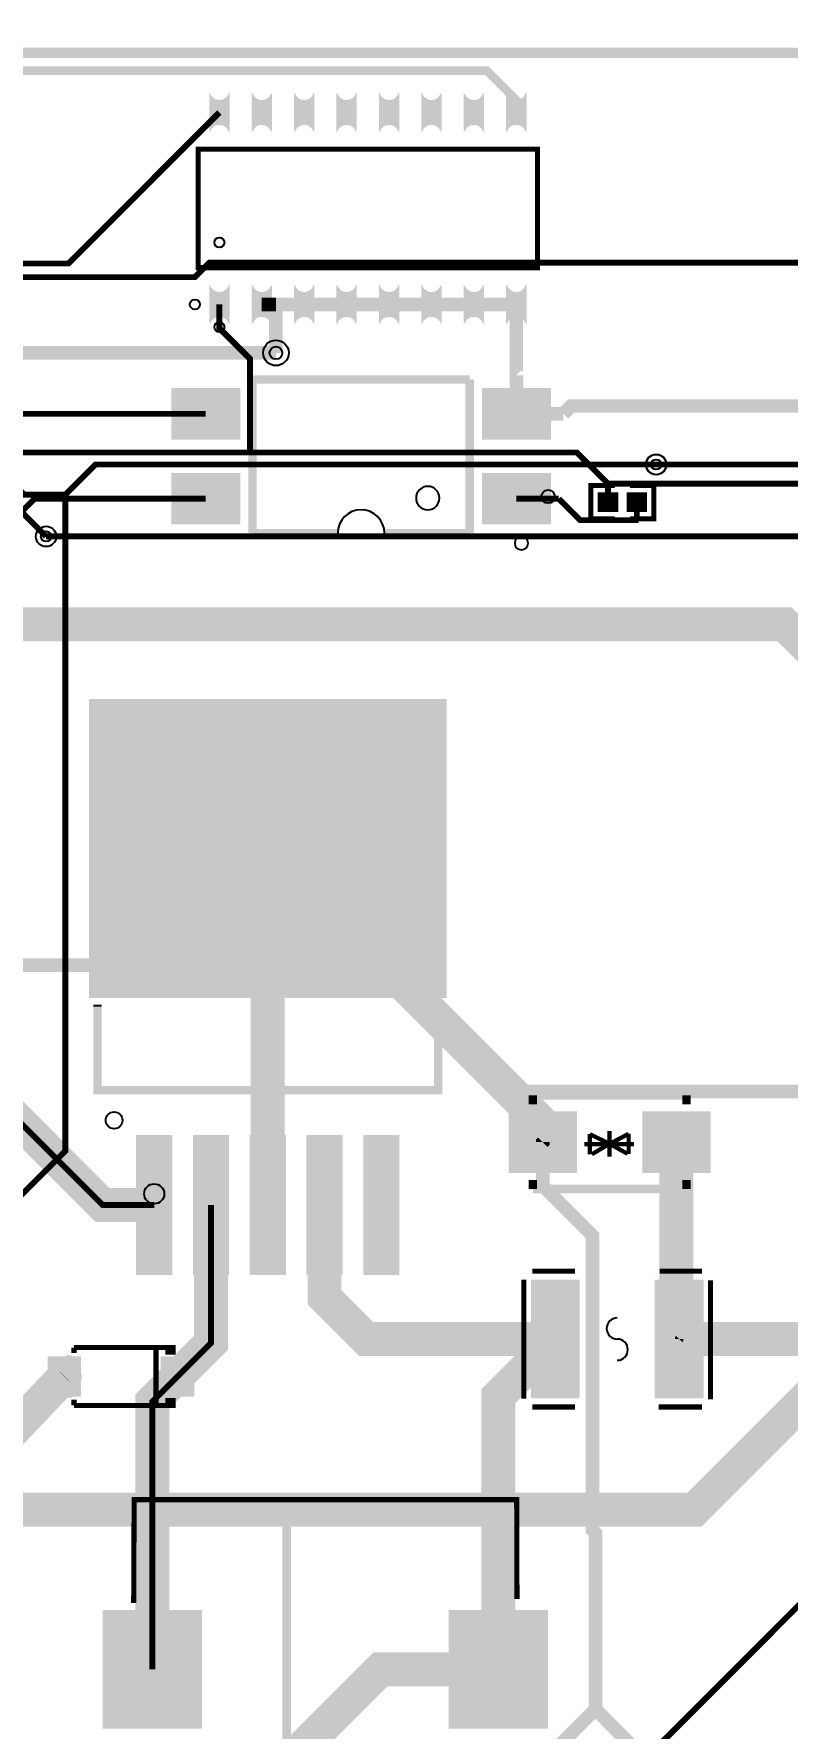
# Model space of a CAD drawing. Header units: millimetres. Extents: x 0 to 210, y -1 to 136.
# Drawn here: x 36.8 to 59.4, y 85.5 to 136.2 of the extents above; entities that cross this region are included whole.
import ezdxf

# ---------------------------------------------------------------- set-up
doc = ezdxf.new("R2010")
doc.units = ezdxf.units.MM
for name, color, linetype, true_color in [('BoardOutLine', 7, 'Continuous', 0xff00ff), ('BottomLayer', 7, 'Continuous', 0x0000ff), ('Document', 7, 'Continuous', 0xffffff), ('Hole', 7, 'Continuous', 0x222222), ('Multi-Layer', 7, 'Continuous', 0xc0c0c0), ('TopLayer', 7, 'Continuous', 0xff0000), ('TopPasteMaskLayer', 7, 'Continuous', 0x808080), ('TopSilkLayer', 7, 'Continuous', 0xffcc00), ('TopSolderMaskLayer', 7, 'Continuous', 0x800080)]:
    doc.layers.add(name, color=color, linetype=linetype, true_color=true_color)

msp = doc.modelspace()

# ---------------------------------------------------------------- hatches: boundary and pattern name
at = {"layer": 'Document'}
for points in [[(37.76946913893812, 95.35074930149858), (37.76946913893812, 96.61475742951484), (37.95908051816082, 96.61475742951484), (37.95908051816082, 95.35074930149858)], [(37.485064770129384, 95.88796037592067), (37.485064770129384, 96.07754635509264), (38.24348488696978, 96.07754635509264), (38.24348488696978, 95.88796037592067)], [(41.45067310134618, 95.89095758191513), (41.45067310134618, 96.0805435610871), (40.69225298450601, 96.0805435610871), (40.69225298450601, 95.89095758191513)]]:
    msp.add_hatch(color=256, dxfattribs=at).paths.add_polyline_path(points)
at = {"layer": 'TopLayer'}
for points in [[(42.64738379476731, 134.40223520447046, -0.7853981633974483), (42.087388874777474, 134.40223520447046), (42.087388874777474, 133.2172212344425, -0.7853981633974483), (42.64738379476731, 133.2172212344425)], [(43.91738633477249, 134.40223520447046, -0.7853981633974483), (43.357391414782654, 134.40223520447046), (43.357391414782654, 133.2172212344425, -0.7853981633974483), (43.91738633477249, 133.2172212344425)], [(45.18738887477744, 134.40223520447046, -0.7853981633974483), (44.62739395478761, 134.40223520447046), (44.62739395478761, 133.2172212344425, -0.7853981633974483), (45.18738887477744, 133.2172212344425)], [(46.45739141478262, 134.40223520447046, -0.7853981633974483), (45.89739649479279, 134.40223520447046), (45.89739649479279, 133.2172212344425, -0.7853981633974483), (46.45739141478262, 133.2172212344425)], [(47.7273939547878, 134.40223520447046, -0.7853981633974483), (47.16739903479797, 134.40223520447046), (47.16739903479797, 133.2172212344425, -0.7853981633974483), (47.7273939547878, 133.2172212344425)], [(48.99739649479275, 134.40223520447046, -0.7853981633974483), (48.43740157480292, 134.40223520447046), (48.43740157480292, 133.2172212344425, -0.7853981633974483), (48.99739649479275, 133.2172212344425)], [(50.26739903479793, 134.40223520447046, -0.7853981633974483), (49.7074041148081, 134.40223520447046), (49.7074041148081, 133.2172212344425, -0.7853981633974483), (50.26739903479793, 133.2172212344425)], [(51.537401574802885, 134.40223520447046, -0.7853981633974483), (50.97740665481305, 134.40223520447046), (50.97740665481305, 133.2172212344425, -0.7853981633974483), (51.537401574802885, 133.2172212344425)], [(42.64738379476731, 128.65725171450345, -0.7853981633974483), (42.087388874777474, 128.65725171450345), (42.087388874777474, 127.47223774447548, -0.7853981633974483), (42.64738379476731, 127.47223774447548)], [(43.91738633477249, 128.65725171450345, -0.7853981633974483), (43.357391414782654, 128.65725171450345), (43.357391414782654, 127.47223774447548, -0.7853981633974483), (43.91738633477249, 127.47223774447548)], [(45.18738887477744, 128.65725171450345, -0.7853981633974483), (44.62739395478761, 128.65725171450345), (44.62739395478761, 127.47223774447548, -0.7853981633974483), (45.18738887477744, 127.47223774447548)], [(46.45739141478262, 128.65725171450345, -0.7853981633974483), (45.89739649479279, 128.65725171450345), (45.89739649479279, 127.47223774447548, -0.7853981633974483), (46.45739141478262, 127.47223774447548)], [(47.7273939547878, 128.65725171450345, -0.7853981633974483), (47.16739903479797, 128.65725171450345), (47.16739903479797, 127.47223774447548, -0.7853981633974483), (47.7273939547878, 127.47223774447548)], [(48.99739649479275, 128.65725171450345, -0.7853981633974483), (48.43740157480292, 128.65725171450345), (48.43740157480292, 127.47223774447548, -0.7853981633974483), (48.99739649479275, 127.47223774447548)], [(50.26739903479793, 128.65725171450345, -0.7853981633974483), (49.7074041148081, 128.65725171450345), (49.7074041148081, 127.47223774447548, -0.7853981633974483), (50.26739903479793, 127.47223774447548)], [(51.537401574802885, 128.65725171450345, -0.7853981633974483), (50.97740665481305, 128.65725171450345), (50.97740665481305, 127.47223774447548, -0.7853981633974483), (51.537401574802885, 127.47223774447548)], [(42.9593853187705, 125.54145288290579), (42.9593853187705, 124.04142748285494), (40.959359918719656, 124.04142748285494), (40.959359918719656, 125.54145288290579)], [(52.259385318770455, 125.54145288290579), (52.259385318770455, 124.04142748285494), (50.25935991871961, 124.04142748285494), (50.25935991871961, 125.54145288290579)], [(42.9593853187705, 123.00144780289554), (42.9593853187705, 121.50142240284481), (40.959359918719656, 121.50142240284481), (40.959359918719656, 123.00144780289554)], [(52.259385318770455, 123.00144780289554), (52.259385318770455, 121.50142240284481), (50.25935991871961, 121.50142240284481), (50.25935991871961, 123.00144780289554)], [(54.28188976377942, 121.8778003556007), (54.28188976377942, 122.41780543561094), (53.716256032511865, 122.41780543561094), (53.716256032511865, 121.8778003556007)], [(54.58191516383022, 121.8778003556007), (54.58191516383022, 122.41780543561094), (55.14754889509777, 122.41780543561094), (55.14754889509777, 121.8778003556007)], [(38.4862331724662, 116.22946405892822), (49.14622809245611, 116.22946405892822), (49.14622809245611, 107.33944627889264), (38.4862331724662, 107.33944627889264)], [(51.05090170180324, 103.89616459232911), (53.05090170180347, 103.89616459232911), (53.05090170180347, 102.09616459232916), (51.05090170180324, 102.09616459232916)], [(55.05090170180324, 103.89616459232911), (57.05090170180324, 103.89616459232911), (57.05090170180324, 102.09616459232916), (55.05090170180324, 102.09616459232916)], [(39.88194056388102, 99.11656083312164), (39.88194056388102, 103.11656083312164), (40.95128270256532, 103.11656083312164), (40.95128270256532, 99.11656083312164)], [(41.58173736347453, 99.11656083312164), (41.58173736347453, 103.11656083312164), (42.65107950215884, 103.11656083312164), (42.65107950215884, 99.11656083312164)], [(43.28153416306827, 99.11656083312164), (43.28153416306827, 103.11656083312164), (44.35087630175235, 103.11656083312164), (44.35087630175235, 99.11656083312164)], [(44.98133096266179, 99.11656083312164), (44.98133096266179, 103.11656083312164), (46.05067310134609, 103.11656083312164), (46.05067310134609, 99.11656083312164)], [(46.681153162306146, 99.11656083312164), (46.681153162306146, 103.11656083312164), (47.75049530099045, 103.11656083312164), (47.75049530099045, 99.11656083312164)], [(53.129489458978924, 98.85295910591822), (53.129489458978924, 95.35374650749293), (51.72283464566908, 95.35374650749293), (51.72283464566908, 98.85295910591822)], [(55.42951485902972, 98.85295910591822), (55.42951485902972, 95.35374650749293), (56.83616967233911, 95.35374650749293), (56.83616967233911, 98.85295910591822)], [(38.203073406146814, 95.41074422148836), (37.25306070612123, 95.41074422148836), (37.25306070612123, 96.56075692151376), (38.203073406146814, 96.56075692151376)], [(41.587884175768295, 95.41074422148836), (40.63787147574294, 95.41074422148836), (40.63787147574294, 96.56075692151376), (41.587884175768295, 96.56075692151376)], [(41.82395224790457, 85.47376174752344), (38.8999491998984, 85.47376174752344), (38.8999491998984, 88.97378714757428), (41.82395224790457, 88.97378714757428)], [(52.18463296926598, 85.47376174752344), (49.260629921259806, 85.47376174752344), (49.260629921259806, 88.97378714757428), (52.18463296926598, 88.97378714757428)]]:
    msp.add_hatch(color=256, dxfattribs=at).paths.add_polyline_path(points)
at = {"layer": 'TopPasteMaskLayer'}
for points in [[(42.64738379476731, 134.40223520447046, -0.7853981633974483), (42.087388874777474, 134.40223520447046), (42.087388874777474, 133.2172212344425, -0.7853981633974483), (42.64738379476731, 133.2172212344425)], [(43.91738633477249, 134.40223520447046, -0.7853981633974483), (43.357391414782654, 134.40223520447046), (43.357391414782654, 133.2172212344425, -0.7853981633974483), (43.91738633477249, 133.2172212344425)], [(45.18738887477744, 134.40223520447046, -0.7853981633974483), (44.62739395478761, 134.40223520447046), (44.62739395478761, 133.2172212344425, -0.7853981633974483), (45.18738887477744, 133.2172212344425)], [(46.45739141478262, 134.40223520447046, -0.7853981633974483), (45.89739649479279, 134.40223520447046), (45.89739649479279, 133.2172212344425, -0.7853981633974483), (46.45739141478262, 133.2172212344425)], [(47.7273939547878, 134.40223520447046, -0.7853981633974483), (47.16739903479797, 134.40223520447046), (47.16739903479797, 133.2172212344425, -0.7853981633974483), (47.7273939547878, 133.2172212344425)], [(48.99739649479275, 134.40223520447046, -0.7853981633974483), (48.43740157480292, 134.40223520447046), (48.43740157480292, 133.2172212344425, -0.7853981633974483), (48.99739649479275, 133.2172212344425)], [(50.26739903479793, 134.40223520447046, -0.7853981633974483), (49.7074041148081, 134.40223520447046), (49.7074041148081, 133.2172212344425, -0.7853981633974483), (50.26739903479793, 133.2172212344425)], [(51.537401574802885, 134.40223520447046, -0.7853981633974483), (50.97740665481305, 134.40223520447046), (50.97740665481305, 133.2172212344425, -0.7853981633974483), (51.537401574802885, 133.2172212344425)], [(42.64738379476731, 128.65725171450345, -0.7853981633974483), (42.087388874777474, 128.65725171450345), (42.087388874777474, 127.47223774447548, -0.7853981633974483), (42.64738379476731, 127.47223774447548)], [(43.91738633477249, 128.65725171450345, -0.7853981633974483), (43.357391414782654, 128.65725171450345), (43.357391414782654, 127.47223774447548, -0.7853981633974483), (43.91738633477249, 127.47223774447548)], [(45.18738887477744, 128.65725171450345, -0.7853981633974483), (44.62739395478761, 128.65725171450345), (44.62739395478761, 127.47223774447548, -0.7853981633974483), (45.18738887477744, 127.47223774447548)], [(46.45739141478262, 128.65725171450345, -0.7853981633974483), (45.89739649479279, 128.65725171450345), (45.89739649479279, 127.47223774447548, -0.7853981633974483), (46.45739141478262, 127.47223774447548)], [(47.7273939547878, 128.65725171450345, -0.7853981633974483), (47.16739903479797, 128.65725171450345), (47.16739903479797, 127.47223774447548, -0.7853981633974483), (47.7273939547878, 127.47223774447548)], [(48.99739649479275, 128.65725171450345, -0.7853981633974483), (48.43740157480292, 128.65725171450345), (48.43740157480292, 127.47223774447548, -0.7853981633974483), (48.99739649479275, 127.47223774447548)], [(50.26739903479793, 128.65725171450345, -0.7853981633974483), (49.7074041148081, 128.65725171450345), (49.7074041148081, 127.47223774447548, -0.7853981633974483), (50.26739903479793, 127.47223774447548)], [(51.537401574802885, 128.65725171450345, -0.7853981633974483), (50.97740665481305, 128.65725171450345), (50.97740665481305, 127.47223774447548, -0.7853981633974483), (51.537401574802885, 127.47223774447548)], [(42.9593853187705, 125.54145288290579), (42.9593853187705, 124.04142748285494), (40.959359918719656, 124.04142748285494), (40.959359918719656, 125.54145288290579)], [(52.259385318770455, 125.54145288290579), (52.259385318770455, 124.04142748285494), (50.25935991871961, 124.04142748285494), (50.25935991871961, 125.54145288290579)], [(42.9593853187705, 123.00144780289554), (42.9593853187705, 121.50142240284481), (40.959359918719656, 121.50142240284481), (40.959359918719656, 123.00144780289554)], [(52.259385318770455, 123.00144780289554), (52.259385318770455, 121.50142240284481), (50.25935991871961, 121.50142240284481), (50.25935991871961, 123.00144780289554)], [(54.29690119380234, 121.91780543561094), (54.29690119380234, 122.3778003556007), (54.25689611379198, 122.41780543561094), (53.756261112522225, 122.41780543561094), (53.716256032511865, 122.3778003556007), (53.716256032511865, 121.91780543561094), (53.756261112522225, 121.8778003556007), (54.25689611379198, 121.8778003556007)], [(54.56690373380752, 121.91780543561094), (54.56690373380752, 122.3778003556007), (54.60690881381743, 122.41780543561094), (55.10754381508741, 122.41780543561094), (55.14754889509777, 122.3778003556007), (55.14754889509777, 121.91780543561094), (55.10754381508741, 121.8778003556007), (54.60690881381743, 121.8778003556007)], [(38.4862331724662, 116.22946405892822), (49.14622809245611, 116.22946405892822), (49.14622809245611, 107.33944627889264), (38.4862331724662, 107.33944627889264)], [(51.05090170180324, 103.89616459232911), (53.05090170180347, 103.89616459232911), (53.05090170180347, 102.09616459232916), (51.05090170180324, 102.09616459232916)], [(55.05090170180324, 103.89616459232911), (57.05090170180324, 103.89616459232911), (57.05090170180324, 102.09616459232916), (55.05090170180324, 102.09616459232916)], [(39.88194056388102, 99.11656083312164), (39.88194056388102, 103.11656083312164), (40.95128270256532, 103.11656083312164), (40.95128270256532, 99.11656083312164)], [(41.58173736347453, 99.11656083312164), (41.58173736347453, 103.11656083312164), (42.65107950215884, 103.11656083312164), (42.65107950215884, 99.11656083312164)], [(43.28153416306827, 99.11656083312164), (43.28153416306827, 103.11656083312164), (44.35087630175235, 103.11656083312164), (44.35087630175235, 99.11656083312164)], [(44.98133096266179, 99.11656083312164), (44.98133096266179, 103.11656083312164), (46.05067310134609, 103.11656083312164), (46.05067310134609, 99.11656083312164)], [(46.681153162306146, 99.11656083312164), (46.681153162306146, 103.11656083312164), (47.75049530099045, 103.11656083312164), (47.75049530099045, 99.11656083312164)], [(53.129489458978924, 98.7529591059182), (53.129489458978924, 97.798221996444), (53.02948945897879, 97.69822199644398), (52.751231902463815, 97.69822199644398), (52.65123190246368, 97.59822199644407), (52.65123190246368, 96.6084836169673), (52.751231902463815, 96.50848361696728), (53.02948945897879, 96.50848361696728), (53.129489458978924, 96.40848361696726), (53.129489458978924, 95.45374650749295), (53.02948945897879, 95.35374650749293), (51.82283464566922, 95.35374650749293), (51.72283464566908, 95.45374650749295), (51.72283464566908, 98.7529591059182), (51.82283464566922, 98.85295910591822), (53.02948945897879, 98.85295910591822)], [(55.42951485902972, 98.7529591059182), (55.42951485902972, 97.798221996444), (55.52951485902963, 97.69822199644398), (55.80777241554483, 97.69822199644398), (55.90777241554474, 97.59822199644407), (55.90777241554474, 96.6084836169673), (55.80777241554483, 96.50848361696728), (55.52951485902963, 96.50848361696728), (55.42951485902972, 96.40848361696726), (55.42951485902972, 95.45374650749295), (55.52951485902963, 95.35374650749293), (56.7361696723392, 95.35374650749293), (56.83616967233911, 95.45374650749295), (56.83616967233911, 98.7529591059182), (56.7361696723392, 98.85295910591822), (55.52951485902963, 98.85295910591822)], [(38.203073406146814, 95.41074422148836), (37.25306070612123, 95.41074422148836), (37.25306070612123, 96.56075692151376), (38.203073406146814, 96.56075692151376)], [(41.587884175768295, 95.41074422148836), (40.63787147574294, 95.41074422148836), (40.63787147574294, 96.56075692151376), (41.587884175768295, 96.56075692151376)], [(41.82395224790457, 85.47376174752344), (38.8999491998984, 85.47376174752344), (38.8999491998984, 88.97378714757428), (41.82395224790457, 88.97378714757428)], [(52.18463296926598, 85.47376174752344), (49.260629921259806, 85.47376174752344), (49.260629921259806, 88.97378714757428), (52.18463296926598, 88.97378714757428)]]:
    msp.add_hatch(color=256, dxfattribs=at).paths.add_polyline_path(points)
at = {"layer": 'TopSilkLayer'}
for points in [[(40.750469900939606, 96.92814325628649), (40.750469900939606, 96.6331470662941), (41.05527051054082, 96.6331470662941), (41.05527051054082, 96.92814325628649)], [(40.750469900939606, 95.04335788671574), (40.750469900939606, 95.33835407670813), (41.05527051054082, 95.33835407670813), (41.05527051054082, 95.04335788671574)]]:
    msp.add_hatch(color=256, dxfattribs=at).paths.add_polyline_path(points)
at = {"layer": 'TopSolderMaskLayer'}
for points in [[(42.672783845567416, 134.4194840650406, -0.7853981633974483), (42.061988823977366, 134.4194840650406), (42.061988823977366, 133.19997237387236, -0.7853981633974483), (42.672783845567416, 133.19997237387236)], [(43.942786385572596, 134.4194840650406, -0.7853981633974483), (43.331991363982546, 134.4194840650406), (43.331991363982546, 133.19997237387236, -0.7853981633974483), (43.942786385572596, 133.19997237387236)], [(45.21278892557755, 134.4194840650406, -0.7853981633974483), (44.6019939039875, 134.4194840650406), (44.6019939039875, 133.19997237387236, -0.7853981633974483), (45.21278892557755, 133.19997237387236)], [(46.48279146558273, 134.4194840650406, -0.7853981633974483), (45.87199644399268, 134.4194840650406), (45.87199644399268, 133.19997237387236, -0.7853981633974483), (46.48279146558273, 133.19997237387236)], [(47.75279400558791, 134.4194840650406, -0.7853981633974483), (47.14199898399786, 134.4194840650406), (47.14199898399786, 133.19997237387236, -0.7853981633974483), (47.75279400558791, 133.19997237387236)], [(49.02279654559286, 134.4194840650406, -0.7853981633974483), (48.41200152400281, 134.4194840650406), (48.41200152400281, 133.19997237387236, -0.7853981633974483), (49.02279654559286, 133.19997237387236)], [(50.29279908559804, 134.4194840650406, -0.7853981633974483), (49.68200406400799, 134.4194840650406), (49.68200406400799, 133.19997237387236, -0.7853981633974483), (50.29279908559804, 133.19997237387236)], [(51.562801625602994, 134.4194840650406, -0.7853981633974483), (50.952006604012944, 134.4194840650406), (50.952006604012944, 133.19997237387236, -0.7853981633974483), (51.562801625602994, 133.19997237387236)], [(42.672783845567416, 128.67450057507358, -0.7853981633974483), (42.061988823977366, 128.67450057507358), (42.061988823977366, 127.45498888390534, -0.7853981633974483), (42.672783845567416, 127.45498888390534)], [(43.942786385572596, 128.67450057507358, -0.7853981633974483), (43.331991363982546, 128.67450057507358), (43.331991363982546, 127.45498888390534, -0.7853981633974483), (43.942786385572596, 127.45498888390534)], [(45.21278892557755, 128.67450057507358, -0.7853981633974483), (44.6019939039875, 128.67450057507358), (44.6019939039875, 127.45498888390534, -0.7853981633974483), (45.21278892557755, 127.45498888390534)], [(46.48279146558273, 128.67450057507358, -0.7853981633974483), (45.87199644399268, 128.67450057507358), (45.87199644399268, 127.45498888390534, -0.7853981633974483), (46.48279146558273, 127.45498888390534)], [(47.75279400558791, 128.67450057507358, -0.7853981633974483), (47.14199898399786, 128.67450057507358), (47.14199898399786, 127.45498888390534, -0.7853981633974483), (47.75279400558791, 127.45498888390534)], [(49.02279654559286, 128.67450057507358, -0.7853981633974483), (48.41200152400281, 128.67450057507358), (48.41200152400281, 127.45498888390534, -0.7853981633974483), (49.02279654559286, 127.45498888390534)], [(50.29279908559804, 128.67450057507358, -0.7853981633974483), (49.68200406400799, 128.67450057507358), (49.68200406400799, 127.45498888390534, -0.7853981633974483), (50.29279908559804, 127.45498888390534)], [(51.562801625602994, 128.67450057507358, -0.7853981633974483), (50.952006604012944, 128.67450057507358), (50.952006604012944, 127.45498888390534, -0.7853981633974483), (51.562801625602994, 127.45498888390534)], [(42.99324947252035, 125.56050324358716), (42.99324947252035, 124.02237712217357), (40.925489743452545, 124.02237712217357), (40.925489743452545, 125.56050324358716)], [(52.29325033273699, 125.56050324358716), (52.29325033273699, 124.02237712217357), (50.225490603669186, 124.02237712217357), (50.225490603669186, 125.56050324358716)], [(42.99324947252035, 123.02049816357703), (42.99324947252035, 121.48237204216332), (40.925489743452545, 121.48237204216332), (40.925489743452545, 123.02049816357703)], [(52.29325033273699, 123.02049816357703), (52.29325033273699, 121.48237204216332), (50.225490603669186, 121.48237204216332), (50.225490603669186, 123.02049816357703)], [(54.30728753347921, 121.85240030480065), (54.30728753347921, 122.44320548641099), (53.69085598171182, 122.44320548641099), (53.69085598171182, 121.85240030480065)], [(54.556517394130196, 121.85240030480065), (54.556517394130196, 122.44320548641099), (55.17294894589804, 122.44320548641099), (55.17294894589804, 121.85240030480065)], [(38.460833242709896, 116.25486483544398), (49.1716282642999, 116.25486483544398), (49.1716282642999, 107.3140469538082), (38.460833242709896, 107.3140469538082)], [(51.02550165100297, 103.92156464312916), (53.07630175260351, 103.92156464312916), (53.07630175260351, 102.07076454152912), (51.02550165100297, 102.07076454152912)], [(55.0255016510032, 103.92156464312916), (57.07630175260351, 103.92156464312916), (57.07630175260351, 102.07076454152912), (55.0255016510032, 102.07076454152912)], [(39.87514958255724, 99.02154895663716), (39.87514958255724, 103.21157270960623), (40.95807239356418, 103.21157270960623), (40.95807239356418, 99.02154895663716)], [(41.57494670473193, 99.02154895663716), (41.57494670473193, 103.21157270960623), (42.65786951573887, 103.21157270960623), (42.65786951573887, 99.02154895663716)], [(43.27474382690684, 99.02154895663716), (43.27474382690684, 103.21157270960623), (44.35766663791378, 103.21157270960623), (44.35766663791378, 99.02154895663716)], [(44.97454094908176, 99.02154895663716), (44.97454094908176, 103.21157270960623), (46.057463760088694, 103.21157270960623), (46.057463760088694, 99.02154895663716)], [(46.67436379388869, 99.02154895663716), (46.67436379388869, 103.21157270960623), (47.757286604895626, 103.21157270960623), (47.757286604895626, 99.02154895663716)], [(53.154892720272755, 98.87835915671826), (53.154892720272755, 95.32834645669288), (51.69743872264689, 95.32834645669288), (51.69743872264689, 98.87835915671826)], [(55.40411159773589, 98.87835915671826), (55.40411159773589, 95.32834645669288), (56.861565595361526, 95.32834645669288), (56.861565595361526, 98.87835915671826)], [(38.228473456947086, 95.38534417068831), (37.22766065532119, 95.38534417068831), (37.22766065532119, 96.5861569723138), (38.228473456947086, 96.5861569723138)], [(41.61328422656857, 95.38534417068831), (40.61247142494267, 95.38534417068831), (40.61247142494267, 96.5861569723138), (41.61328422656857, 96.5861569723138)], [(41.84935053355571, 85.44836188105558), (38.87454738394922, 85.44836188105558), (38.87454738394922, 88.99918775137098), (41.84935053355571, 88.99918775137098)], [(52.21003125491711, 85.44836188105558), (49.23522810531085, 85.44836188105558), (49.23522810531085, 88.99918775137098), (52.21003125491711, 88.99918775137098)]]:
    msp.add_hatch(color=256, dxfattribs=at).paths.add_polyline_path(points)

# ---------------------------------------------------------------- linework, layer by layer
at = {"layer": 'BoardOutLine', "const_width": 0.25400050800101603}
msp.add_lwpolyline([(-0.08600457200918754, 135.62519685039376), (209.9139954279908, 135.62519685039376), (209.9139954279908, -0.3748031496063504), (-0.08600457200918754, -0.3748031496063504), (-0.08600457200918754, 135.62519685039376)], close=True, dxfattribs=at)
at = {"layer": 'BottomLayer'}
for points, const_width in [([(12.900304800609547, 130.78394716789433), (15.97091694183382, 133.8545593091186), (27.732156464312766, 133.8545593091186), (34.971170942341814, 126.61554483108966), (44.06134112268205, 126.61554483108966)], 0.40640081280162565), ([(37.75603251206485, 122.37653035306062), (36.52489204978406, 122.37653035306062), (26.364871729743527, 132.53655067310126)], 0.17780035560071122), ([(26.364871729743527, 129.99654559309113), (28.306451612902947, 129.99654559309113), (37.17919735839473, 121.12379984759968)], 0.17780035560071122), ([(55.444119888239584, 123.27493014986032), (38.65443230886467, 123.27493014986032), (37.75603251206485, 122.37653035306062)], 0.17780035560071122), ([(29.20993141986287, 98.14488188976384), (30.262001524002926, 97.09281178562355), (32.114935229870525, 97.09281178562355), (37.75603251206485, 102.73390906781822), (37.75603251206485, 122.37653035306062)], 0.17780035560071122), ([(61.696723393446746, 97.10439420878834), (56.59131318262621, 91.99898399796791), (34.08686817373632, 91.99898399796791), (25.933299466598783, 83.8454152908306), (25.933299466598783, 79.70533401066803)], 1.0160020320040641), ([(61.69685039370074, 97.1044958089916), (56.591440182880206, 91.99908559817118), (44.38341376682729, 91.99908559817118)], 0.25400050800101603), ([(49.02603505207003, 83.10601981203968), (53.683388366776626, 83.10601981203968), (65.42354584709142, 94.84617729235458)], 0.17780035560071122), ([(44.38341376682729, 91.99908559817118), (34.08699517399032, 91.99908559817118), (33.55003810007611, 91.46212852425708)], 0.25400050800101603), ([(44.38341376682729, 91.99908559817118), (44.38341376682729, 82.4059944119889)], 0.25400050800101603)]:
    msp.add_lwpolyline(points, dxfattribs=dict(at, const_width=const_width))
at = {"layer": 'Document'}
for centre, radius in [((42.36738633477239, 127.3873253746508), 0.15011430022860048), ((52.209144018287816, 122.3134112268225), 0.19989839979679963), ((40.41615443230876, 101.45057150114303), 0.29997459994919995)]:
    msp.add_circle(centre, radius, dxfattribs=at)
at = {"layer": 'Hole'}
for centre, radius in [((44.06131572263121, 126.61541783083567), 0.19050038100076203), ((55.44409448818874, 123.27480314960633), 0.15240030480060962), ((37.179171958343886, 121.12367284734569), 0.15240030480060962)]:
    msp.add_circle(centre, radius, dxfattribs=at)
at = {"layer": 'Multi-Layer'}
for centre, radius in [((44.06131572263121, 126.61541783083567), 0.38100076200152405), ((55.44409448818874, 123.27480314960633), 0.30480060960121924), ((37.179171958343886, 121.12367284734569), 0.30480060960121924)]:
    msp.add_circle(centre, radius, dxfattribs=at)
at = {"layer": 'TopLayer'}
for points, const_width in [([(51.25742951485881, 133.80985521971047), (51.25742951485881, 134.1740919481839), (50.370967741935374, 135.06055372110745), (13.75679451358883, 135.06055372110745), (9.40017780035555, 130.70393700787406)], 0.25400050800101603), ([(42.367411734823236, 133.80985521971047), (37.84721869443706, 129.2896621793243), (32.994030988061695, 129.2896621793243), (28.55740411480815, 133.72628905257807), (17.556896113792163, 133.72628905257807), (14.627254254508443, 130.79664719329435), (14.627254254508443, 130.60233680467366), (13.286893573786983, 129.2619761239522), (7.422275844551677, 129.2619761239522), (5.900304800609547, 130.78394716789433)], 0.17780035560071122), ([(19.900304800609547, 130.78394716789433), (20.3829057658113, 131.2665481330962), (29.231013462026795, 131.2665481330962), (31.61684023368025, 128.88072136144274), (41.63284226568453, 128.88072136144274), (42.07048514097028, 129.31836423672848), (73.80124460248908, 129.31836423672848), (82.23888747777482, 120.88072136144274), (82.23888747777482, 117.51140462280921)], 0.17780035560071122), ([(44.06134112268205, 128.06487172974334), (43.637414274828416, 128.06487172974334)], 0.40640081280162565), ([(44.90741681483337, 128.06487172974334), (44.06134112268205, 128.06487172974334)], 0.40640081280162565), ([(44.06134112268205, 128.06487172974334), (44.06134112268205, 126.61554483108966)], 0.40640081280162565), ([(46.17741935483855, 128.06487172974334), (44.90741681483337, 128.06487172974334)], 0.40640081280162565), ([(47.44742189484373, 128.06487172974334), (46.17741935483855, 128.06487172974334)], 0.40640081280162565), ([(48.71742443484868, 128.06487172974334), (47.44742189484373, 128.06487172974334)], 0.40640081280162565), ([(49.98742697485386, 128.06487172974334), (48.71742443484868, 128.06487172974334)], 0.40640081280162565), ([(51.25742951485881, 128.06487172974334), (49.98742697485386, 128.06487172974334)], 0.40640081280162565), ([(51.25742951485881, 128.06487172974334), (51.25742951485881, 125.95031750063504), (51.25946151892276, 125.94828549657097)], 0.40640081280162565), ([(4.789814579629137, 118.7943611887224), (0.9843789687579374, 122.5997967995936), (0.9843789687579374, 126.12125984251975), (2.5817881635762205, 127.71866903733803), (19.8507747015492, 127.71866903733803), (22.777876555752982, 124.79156718313436), (41.95948691897365, 124.79156718313436)], 0.17780035560071122), ([(42.367411734823236, 128.06487172974334), (42.367411734823236, 127.3549403098807), (43.288417576834945, 126.43393446786888), (43.288417576834945, 123.63383286766577)], 0.17780035560071122), ([(51.25946151892276, 124.79156718313436), (51.25946151892276, 125.94828549657097)], 0.40640081280162565), ([(52.666116332232605, 124.79156718313436), (52.90182880365751, 125.02727965455927), (67.49110998222, 125.02727965455927), (68.26225552451092, 124.25613411226823)], 0.40640081280162565), ([(51.25946151892276, 124.79156718313436), (52.666116332232605, 124.79156718313436)], 0.40640081280162565), ([(43.288417576834945, 123.63383286766577), (30.07988315976604, 123.63383286766577), (27.06997713995429, 120.62392684785368)], 0.17780035560071122), ([(53.999110998221795, 122.701651003302), (53.06692913385814, 123.63383286766577), (43.288417576834945, 123.63383286766577)], 0.17780035560071122), ([(62.852044704089394, 122.98613157226316), (62.56324612649223, 123.27493014986032), (55.444119888239584, 123.27493014986032)], 0.17780035560071122), ([(53.999110998221795, 122.701651003302), (60.96863093726188, 122.701651003302), (61.31915163830331, 122.35113030226057), (63.721488442976806, 122.35113030226057), (70.92621285242558, 115.1464058928118), (90.59220218440419, 115.1464058928118), (107.09309118618216, 98.64551689103382)], 0.17780035560071122), ([(53.999110998221795, 122.68488696977397), (53.999110998221795, 122.701651003302)], 0.17780035560071122), ([(53.999110998221795, 122.14792989585987), (53.999110998221795, 122.68488696977397)], 0.17780035560071122), ([(9.789814579629137, 115.29423418846841), (18.272415544830892, 115.29423418846841), (19.25438150876289, 114.31226822453641), (19.25438150876289, 114.06868173736348), (20.350901701803195, 112.97216154432317), (27.55308610617226, 112.97216154432317), (36.8324866649732, 122.25156210312423), (41.95948691897365, 122.25156210312423)], 0.17780035560071122), ([(51.25946151892276, 122.25156210312423), (52.52641605283202, 122.25156210312423)], 0.17780035560071122), ([(52.52641605283202, 122.25156210312423), (53.168783337566765, 121.6091948183896), (54.86296672593312, 121.6091948183896), (54.8647447294893, 121.61097282194567)], 0.17780035560071122), ([(54.8647447294893, 122.14792989585987), (54.8647447294893, 121.61097282194567)], 0.17780035560071122), ([(62.852044704089394, 121.71612903225798), (62.259715519430756, 121.12379984759968), (37.17919735839473, 121.12379984759968)], 0.17780035560071122), ([(32.893040386080656, 110.48082296164591), (34.34089408178784, 111.9286004572009), (34.34089408178784, 117.75461010922015), (35.0774701549401, 118.49126238252472), (59.28366776733537, 118.49126238252472), (70.87106934213853, 106.90386080772157), (70.87106934213853, 105.87145034290074)], 1.0160020320040641), ([(32.892938785877504, 110.48092456184918), (34.340995681991444, 111.9287274574549), (34.340995681991444, 117.75473710947415), (35.0775971551941, 118.49133858267714), (59.283591567183066, 118.49133858267714), (60.03086106172191, 117.74406908813819)], 0.40640081280162565), ([(43.81508763017496, 101.11760223520446), (43.81508763017496, 111.78562357124713)], 1.0160020320040641), ([(43.81518923037834, 111.78559817119628), (52.051308102616076, 103.54947929895866), (52.051308102616076, 102.99720599441196)], 1.0160020320040641), ([(43.815214630428954, 108.29067818135638), (43.815214630428954, 111.78572517145028), (47.45250190500383, 108.14843789687586)], 0.40640081280162565), ([(47.45250190500383, 108.14843789687586), (47.45224790449561, 108.14843789687586), (43.816230632461156, 111.78445516891043)], 0.40640081280162565), ([(21.016383032765816, 106.32369824739646), (22.983362966725963, 108.29067818135638), (43.815214630428954, 108.29067818135638)], 0.40640081280162565), ([(43.815214630428954, 101.11770383540761), (43.815214630428954, 108.29067818135638)], 0.40640081280162565), ([(47.45250190500383, 108.14843789687586), (51.08978917957825, 104.51115062230122)], 0.40640081280162565), ([(32.893065786131274, 107.09601219202432), (38.87147574295136, 101.11760223520446), (40.41554483108939, 101.11760223520446)], 1.0160020320040641), ([(32.891668783337536, 107.09611379222758), (32.89319278638527, 107.09611379222758), (38.87160274320536, 101.11770383540761), (40.41567183134339, 101.11770383540761)], 0.17780035560071122), ([(51.08978917957825, 104.51115062230122), (52.05143510287007, 103.54950469900939), (52.05143510287007, 102.99730759461522)], 0.40640081280162565), ([(51.08978917957825, 104.51115062230122), (73.2823215646431, 104.51115062230122), (74.21297942595879, 103.58049276098541)], 0.40640081280162565), ([(56.13319786639545, 97.1043688087376), (56.051308102616076, 97.1862585725172), (56.051308102616076, 102.99720599441196)], 1.0160020320040641), ([(52.050927101854086, 102.99629159258325), (52.05143510287007, 102.99679959359923), (52.05143510287007, 102.99730759461522)], 0.40640081280162565), ([(52.050927101854086, 102.99629159258325), (52.050927101854086, 101.68971297942596)], 0.40640081280162565), ([(56.05143510287007, 100.5589027178055), (56.050927101854086, 100.55941071882148), (56.050927101854086, 102.99629159258325)], 0.25400050800101603), ([(56.05143510287007, 100.5589027178055), (56.05143510287007, 102.99730759461522)], 0.25400050800101603), ([(42.11531623063229, 101.11760223520446), (42.11531623063229, 96.98882397764794), (41.11328422656834, 95.98679197358399)], 1.0160020320040641), ([(45.514859029717854, 101.11760223520446), (45.514859029717854, 98.35102870205742), (46.76149352298694, 97.10439420878834), (52.42646685293357, 97.10439420878834)], 1.0160020320040641), ([(52.050927101854086, 101.68971297942596), (53.536322072644, 100.20431800863594), (53.536322072644, 91.38923037846075), (53.62547625095249, 91.30007620015238), (53.62547625095249, 86.02727965455927)], 0.40640081280162565), ([(40.41668783337536, 101.11668783337564), (40.41567183134339, 101.11770383540761)], 0.17780035560071122), ([(42.115443230886285, 101.11668783337564), (42.115443230886285, 96.9889255778512), (41.11290322580612, 95.98638557277116)], 0.17780035560071122), ([(42.115443230886285, 101.11770383540761), (42.115443230886285, 101.11668783337564)], 0.17780035560071122), ([(42.11645923291826, 101.11668783337564), (42.115443230886285, 101.11668783337564)], 0.17780035560071122), ([(43.816230632461156, 101.11668783337564), (43.815214630428954, 101.11770383540761)], 0.40640081280162565), ([(45.51498602997185, 101.11770383540761), (45.51498602997185, 101.11668783337564)], 0.40640081280162565), ([(45.516002032003826, 101.11668783337564), (45.51498602997185, 101.11668783337564)], 0.40640081280162565), ([(45.51498602997185, 101.11668783337564), (45.51498602997185, 98.35113030226057), (46.761620523240936, 97.1044958089916), (52.42659385318757, 97.1044958089916), (51.57467614935217, 96.2525781051562)], 0.40640081280162565), ([(56.133223266446294, 97.1044958089916), (56.05143510287007, 97.18628397256794), (56.05143510287007, 100.5589027178055)], 0.25400050800101603), ([(52.42646685293357, 97.10439420878834), (50.722758445516774, 95.40068580137154), (50.722758445516774, 87.2236728473456)], 1.0160020320040641), ([(56.13335026670029, 97.10439420878834), (61.696723393446746, 97.10439420878834), (75.43825247650489, 83.3628651257302), (75.43825247650489, 69.951714503429)], 1.0160020320040641), ([(51.57467614935217, 96.2525781051562), (51.57518415036816, 96.2525781051562), (52.42608585217181, 97.10347980695951)], 0.40640081280162565), ([(56.1329692659383, 97.10347980695951), (56.133223266446294, 97.10373380746762), (56.133223266446294, 97.1044958089916)], 0.25400050800101603), ([(56.133477266954515, 97.1044958089916), (56.133223266446294, 97.1044958089916)], 0.25400050800101603), ([(56.133477266954515, 97.1044958089916), (61.69685039370074, 97.1044958089916)], 0.25400050800101603), ([(37.72857505715001, 95.98676657353315), (32.00426720853443, 89.96705613411223), (26.92489204978392, 89.96705613411223)], 1.0160020320040641), ([(41.11328422656834, 95.98679197358399), (40.361823723647376, 95.23533147066291), (40.361823723647376, 87.2236728473456)], 1.0160020320040641), ([(51.57467614935217, 96.2525781051562), (50.722758445516774, 95.4006604013208), (50.722758445516774, 87.22387604775213)], 0.40640081280162565), ([(37.727838455676874, 95.98613157226316), (32.004191008381895, 89.96708153416296), (26.92494284988561, 89.96708153416296)], 0.40640081280162565), ([(37.728600457200855, 95.98689357378714), (37.727838455676874, 95.98613157226316)], 0.40640081280162565), ([(37.72809245618464, 95.98587757175517), (37.727838455676874, 95.98613157226316)], 0.40640081280162565), ([(41.11290322580612, 95.98638557277116), (40.361823723647376, 95.23530607061207), (40.361823723647376, 88.89773939547888)], 0.17780035560071122), ([(41.11290322580612, 95.98638557277116), (41.11290322580612, 95.98587757175517)], 0.17780035560071122), ([(18.134899669799097, 89.96708153416296), (23.723012446024768, 84.37896875793751), (44.348488696977256, 84.37896875793751), (47.19326898653776, 87.22374904749813), (50.72273304546593, 87.22374904749813)], 1.0160020320040641), ([(40.361823723647376, 88.89773939547888), (40.361823723647376, 87.22362204724402)], 0.17780035560071122), ([(40.361823723647376, 88.89773939547888), (40.36207772415537, 88.89748539497077), (40.36207772415537, 87.22387604775213)], 0.17780035560071122), ([(20.92900685801351, 87.17307594615181), (23.723012446024768, 84.37907035814067), (44.34861569723125, 84.37907035814067), (47.19316738633461, 87.22387604775213), (50.722758445516774, 87.22387604775213)], 0.40640081280162565), ([(50.722758445516774, 87.22387604775213), (50.722758445516774, 87.22362204724402)], 0.40640081280162565), ([(53.62547625095249, 86.02727965455927), (48.51422402844787, 80.91602743205476), (48.51422402844787, 80.6279908559818)], 0.40640081280162565), ([(53.62547625095249, 86.02727965455927), (58.69964439928867, 80.95285750571509), (58.69964439928867, 80.40726441452887)], 0.40640081280162565)]:
    msp.add_lwpolyline(points, dxfattribs=dict(at, const_width=const_width))
at = {"layer": 'TopSilkLayer'}
for points, const_width in [([(134.29626619253213, 64.20121920243832), (28.09639319278631, 64.20121920243832), (28.09639319278631, 135.5662433324867), (134.29626619253213, 135.5662433324867), (134.29626619253213, 64.20121920243832)], 0.25400050800101603), ([(41.736093472186894, 129.1658623317246), (41.736093472186894, 132.7086614173228), (51.888493776987616, 132.7086614173228), (51.888493776987616, 129.1658623317246), (41.736093472186894, 129.1658623317246)], 0.15240030480060962)]:
    msp.add_lwpolyline(points, close=True, dxfattribs=dict(at, const_width=const_width))
for points, const_width in [([(43.3593345186689, 121.22143764287523), (43.3593345186689, 125.8214630429261)], 0.25400050800101603), ([(43.3593345186689, 125.8214630429261), (49.859385318770364, 125.8214630429261)], 0.25400050800101603), ([(49.859385318770364, 125.8214630429261), (49.859385318770364, 121.22143764287523)], 0.25400050800101603), ([(54.20568961137906, 121.64919989839973), (53.48765557531124, 121.64919989839973), (53.48765557531124, 122.64640589281169), (54.20568961137906, 122.64640589281169)], 0.15240030480060962), ([(54.65811531623058, 121.64919989839973), (55.376149352298626, 121.64919989839973), (55.376149352298626, 122.64640589281169), (54.65811531623058, 122.64640589281169)], 0.15240030480060962), ([(43.3593345186689, 121.22143764287523), (45.909398018795855, 121.22143764287523)], 0.25400050800101603), ([(49.859385318770364, 121.22143764287523), (47.309398018795946, 121.22143764287523)], 0.25400050800101603), ([(38.71617983235956, 107.05049530099063), (38.71617983235956, 107.10830581661162)], 0.25400050800101603), ([(38.71617983235956, 107.05049530099063), (38.71617983235956, 104.55049530099063), (48.916230632461065, 104.55049530099063), (48.916230632461065, 107.10830581661162)], 0.25400050800101603), ([(51.750901701803286, 104.39616459232923), (56.350901701803195, 104.39616459232923)], 0.25400050800101603), ([(51.750901701803286, 104.39616459232923), (51.750901701803286, 104.12730505461013)], 0.25400050800101603), ([(56.350901701803195, 104.39616459232923), (56.350901701803195, 104.12730505461013)], 0.25400050800101603), ([(53.29090678181342, 102.93616967233936), (54.78089916179829, 102.93616967233936)], 0.12700025400050802), ([(53.46090932181869, 103.23616967233932), (54.04889509778991, 102.94716789433573)], 0.12700025400050802), ([(53.46090932181869, 103.23616967233932), (53.46090932181869, 102.63616967233929)], 0.12700025400050802), ([(53.52090424180824, 102.63616967233929), (54.04889509778991, 102.94716789433573)], 0.12700025400050802), ([(54.04889509778991, 102.94716789433573), (54.04889509778991, 103.32816865633731)], 0.12700025400050802), ([(54.620904241808375, 103.24615189230371), (54.04889509778991, 102.94716789433573)], 0.12700025400050802), ([(54.04889509778991, 102.94716789433573), (54.04889509778991, 102.56616713233427)], 0.12700025400050802), ([(54.5909067818136, 102.64615189230369), (54.04889509778991, 102.94716789433573)], 0.12700025400050802), ([(54.620904241808375, 103.24615189230371), (54.620904241808375, 102.64615189230369)], 0.12700025400050802), ([(51.750901701803286, 101.86502413004825), (51.750901701803286, 101.59616459232927)], 0.25400050800101603), ([(56.350901701803195, 101.86502413004825), (56.350901701803195, 101.59616459232927)], 0.25400050800101603), ([(51.750901701803286, 101.59616459232927), (56.350901701803195, 101.59616459232927)], 0.25400050800101603), ([(51.485496570993064, 95.32534925069854), (51.485496570993064, 98.88135636271272)], 0.15199390398780802), ([(53.00949961899914, 99.13535687071374), (51.73949707899396, 99.13535687071374)], 0.15240030480060962), ([(55.549504699009276, 99.13535687071374), (56.81950723901423, 99.13535687071374)], 0.15240030480060962), ([(57.073507747015356, 95.30558801117604), (57.073507747015356, 98.86159512319023)], 0.15199390398780802), ([(40.82664465328912, 96.85194310388613), (38.01430022860018, 96.85194310388613)], 0.15240030480060962), ([(38.01430022860018, 96.85194310388613), (38.01430022860018, 96.6839471678943)], 0.15240030480060962), ([(40.46977393954785, 95.11955803911599), (40.46977393954785, 96.85194310388613)], 0.15240030480060962), ([(38.01430022860018, 95.11955803911599), (38.01430022860018, 95.28755397510804)], 0.15240030480060962), ([(40.82664465328912, 95.11955803911599), (38.01430022860018, 95.11955803911599)], 0.15240030480060962), ([(51.73949707899396, 95.07134874269752), (53.00949961899914, 95.07134874269752)], 0.15240030480060962), ([(56.81950723901423, 95.07134874269752), (55.51445262890502, 95.07134874269752)], 0.15240030480060962), ([(51.27795275590529, 89.32534925069842), (51.26852933705868, 92.29999999999995), (39.8160528321057, 92.29999999999995), (39.80185420370822, 89.20497840995677)], 0.15240030480060962)]:
    msp.add_lwpolyline(points, dxfattribs=dict(at, const_width=const_width))
for centre, radius in [((42.36738633477239, 129.91818643637293), 0.15011430022860048), ((41.63510287020563, 128.06474472948946), 0.15011430022860048), ((39.216256032511865, 103.65046990093981), 0.24993649987299976)]:
    msp.add_circle(centre, radius, dxfattribs=at)
for centre, radius, start, end in [((48.605829311658454, 122.27122531767725), 0.35000000000000003, 270.4137290616351, 270), ((46.60989331978135, 121.2209804341976), 0.7005208502395002, 359.9626059900719, 179.96260478265364), ((51.40812801625589, 120.92143361056856), 0.2, 270.36383137271, 270), ((54.279502159004096, 97.42085344170687), 0.31750063500127, 90, 270), ((54.279502159004096, 96.78585217170439), 0.31750063500127, 270, 90)]:
    msp.add_arc(centre, radius, start, end, dxfattribs=at)

doc.saveas('drawing.dxf')
